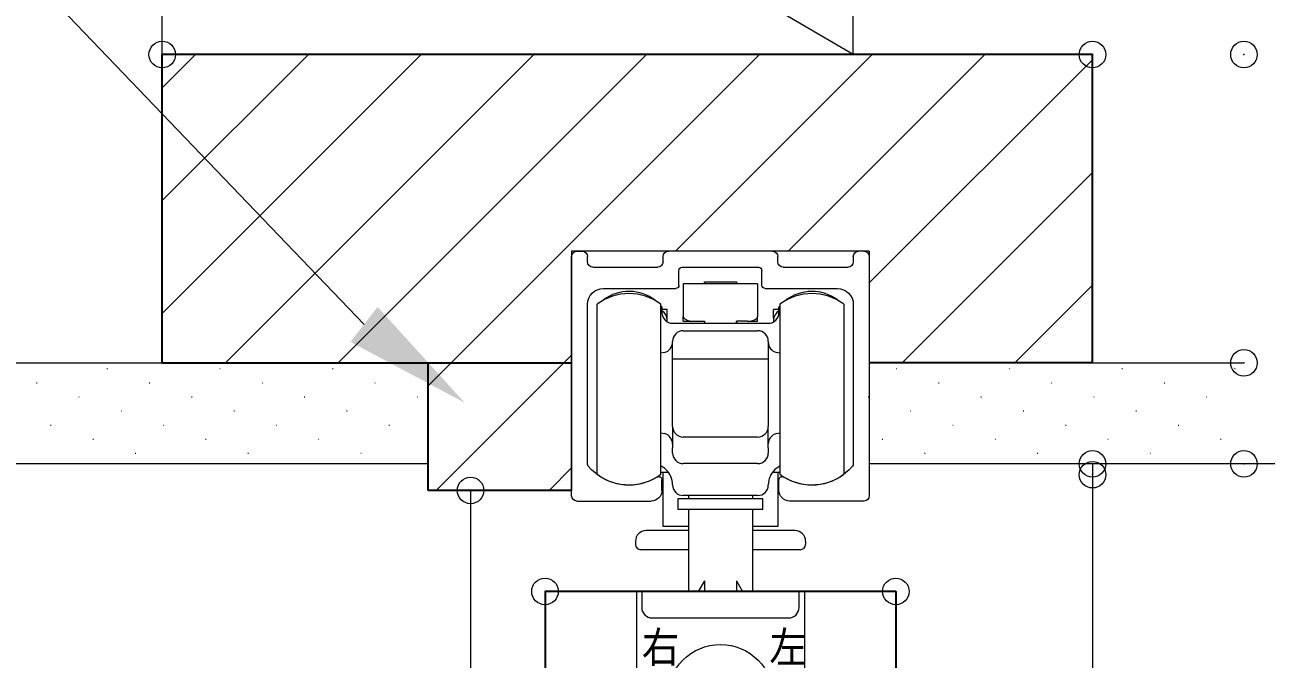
# Model space of a CAD drawing. Units: millimetres, scale not verified. Extents: x -1306 to 1306, y -607 to 607.
# Drawn here: x -622.6 to -505.8, y 393.8 to 453.5 of the extents above; entities that cross this region are included whole.
import ezdxf
from ezdxf.enums import TextEntityAlignment as Align

# ---------------------------------------------------------------- set-up
doc = ezdxf.new("R2010")
doc.units = ezdxf.units.MM
doc.header["$LTSCALE"] = 5
doc.header["$PDMODE"] = 32
doc.header["$PDSIZE"] = 2.5
for name, color, linetype, lineweight in [('0-1_線(黄)', 2, 'Continuous', 15), ('0-D_線(白)', 7, 'Continuous', 30), ('1-0_線(水)', 4, 'Continuous', 9), ('1-1_寸法線', 3, 'Continuous', 13), ('1-2_ハッチング', 6, 'Continuous', 9), ('1-4_DEFPOINTS', 7, 'Continuous', 5)]:
    doc.layers.add(name, color=color, linetype=linetype, lineweight=lineweight)
doc.styles.add('ＭＳ ゴシック', font='')
doc.styles.get('ＭＳ ゴシック').set_extended_font_data('MS Gothic')

# ---------------------------------------------------------------- blocks, each defined once
blk = doc.blocks.new('引戸レール')
at = {"layer": '1-0_線(水)'}
for p, q in [((4190.2, 6148.09), (4192.7, 6148.09)), ((4233.2, 6148.09), (4282.2, 6148.09)), ((4325.2, 6148.09), (4322.7, 6148.09)), ((4187.7, 6145.59), (4187.7, 6033.09)), ((4195.2, 6145.59), (4195.2, 6143.09)), ((4230.7, 6143.09), (4230.7, 6145.59)), ((4284.7, 6143.09), (4284.7, 6145.59)), ((4320.2, 6143.09), (4320.2, 6145.59)), ((4327.7, 6033.09), (4327.7, 6145.59)), ((4228.2, 6140.59), (4197.7, 6140.59)), ((4238.2, 6132.09), (4238.2, 6139.09)), ((4275.7, 6140.59), (4239.7, 6140.59)), ((4277.2, 6132.09), (4277.2, 6139.09)), ((4317.7, 6140.59), (4287.2, 6140.59)), ((4236.7, 6130.59), (4202.7, 6130.59)), ((4312.7, 6130.59), (4278.7, 6130.59)), ((4195.2, 6123.09), (4195.2, 6047.98)), ((4320.2, 6047.98), (4320.2, 6123.09)), ((4230.2, 6035.59), (4230.2, 6040.59)), ((4285.2, 6035.59), (4285.2, 6040.59)), ((4190.2, 6030.59), (4225.2, 6030.59)), ((4325.2, 6030.59), (4290.2, 6030.59))]:
    blk.add_line(p, q, dxfattribs=at)
for centre, radius, start, end in [((4190.2, 6145.59), 2.5, 90, 180), ((4192.7, 6145.59), 2.5, 360, 90), ((4233.2, 6145.59), 2.5, 90, 180), ((4282.2, 6145.59), 2.5, 0, 90), ((4322.7, 6145.59), 2.5, 90, 180), ((4325.2, 6145.59), 2.5, 0, 90), ((4197.7, 6143.09), 2.5, 180, 270), ((4228.2, 6143.09), 2.5, 270, 0), ((4287.2, 6143.09), 2.5, 180, 270), ((4317.7, 6143.09), 2.5, 270, 360), ((4239.7, 6139.09), 1.5, 90, 180), ((4275.7, 6139.09), 1.5, 0, 90), ((4202.7, 6123.09), 7.5, 90, 180), ((4236.7, 6132.09), 1.5, 270, 0), ((4278.7, 6132.09), 1.5, 180, 270), ((4312.7, 6123.09), 7.5, 0, 90), ((4196.7, 6047.98), 1.5, 180, 220.00775), ((4214.7, 6063.09), 25, 220.00775, 301.89079), ((4300.7, 6063.09), 25, 238.10921, 319.99225), ((4318.7, 6047.98), 1.5, 319.99225, 0), ((4228.7, 6040.59), 1.5, 0, 121.89079), ((4286.7, 6040.59), 1.5, 58.10921, 180), ((4190.2, 6033.09), 2.5, 180, 270), ((4225.2, 6035.59), 5, 270, 0), ((4290.2, 6035.59), 5, 180, 270), ((4325.2, 6033.09), 2.5, 270, 0)]:
    blk.add_arc(centre, radius, start, end, dxfattribs=at)
blk = doc.blocks.new('FCX292')
at = {"layer": '1-0_線(水)'}
for p, q in [((-300403.33, 15151.66), (-300403.33, 15136.41)), ((-300368.33, 15151.66), (-300403.33, 15151.66)), ((-300393.33, 15152.66), (-300378.33, 15152.66)), ((-300393.33, 15151.66), (-300393.33, 15152.66)), ((-300378.33, 15152.66), (-300378.33, 15151.66)), ((-300368.33, 15151.66), (-300368.33, 15136.41)), ((-300443.83, 15062.16), (-300443.83, 15142.16)), ((-300413.83, 15062.16), (-300413.83, 15142.16)), ((-300413.33, 15140.85), (-300413.33, 15140.66)), ((-300413.33, 15140.66), (-300413.33, 15138.16)), ((-300410.83, 15139.67), (-300413.33, 15139.67)), ((-300410.83, 15135.66), (-300410.83, 15139.66)), ((-300358.33, 15139.67), (-300360.83, 15139.67)), ((-300360.83, 15135.66), (-300360.83, 15139.66)), ((-300357.83, 15142.16), (-300357.83, 15062.16)), ((-300327.83, 15142.16), (-300327.83, 15138.67)), ((-300327.83, 15138.67), (-300327.83, 15062.16)), ((-300410.83, 15134.16), (-300410.83, 15135.66)), ((-300408.33, 15133.16), (-300363.33, 15133.16)), ((-300403.33, 15134.16), (-300403.33, 15136.41)), ((-300403.33, 15134.16), (-300398.33, 15134.16)), ((-300398.33, 15134.16), (-300393.33, 15134.16)), ((-300393.33, 15134.16), (-300393.33, 15133.16)), ((-300373.33, 15134.16), (-300378.33, 15134.16)), ((-300373.33, 15134.16), (-300368.33, 15134.16)), ((-300368.33, 15134.16), (-300368.33, 15136.41)), ((-300360.83, 15135.66), (-300360.83, 15134.16)), ((-300403.33, 15129.66), (-300368.33, 15129.66)), ((-300408.33, 15084.66), (-300408.33, 15124.66)), ((-300363.33, 15124.66), (-300363.33, 15084.66)), ((-300412.17, 15119.46), (-300413.83, 15119.07)), ((-300363.33, 15116.23), (-300408.33, 15116.23)), ((-300357.83, 15119.07), (-300359.49, 15119.46)), ((-300413.83, 15081.69), (-300412.17, 15081.29)), ((-300408.33, 15084.66), (-300408.33, 15074.66)), ((-300368.33, 15079.66), (-300403.33, 15079.66)), ((-300363.33, 15074.66), (-300363.33, 15084.66)), ((-300359.49, 15081.29), (-300357.83, 15081.69)), ((-300408.33, 15072.16), (-300408.33, 15074.66)), ((-300363.33, 15074.66), (-300363.33, 15072.16)), ((-300413.83, 15063.16), (-300410.33, 15063.16)), ((-300412.83, 15037.66), (-300412.83, 15063.16)), ((-300368.33, 15067.16), (-300403.33, 15067.16)), ((-300361.33, 15063.16), (-300357.83, 15063.16)), ((-300358.83, 15063.16), (-300358.83, 15037.66)), ((-300405.83, 15050.66), (-300405.83, 15045.66)), ((-300368.33, 15052.16), (-300403.33, 15052.16)), ((-300400.83, 15052.16), (-300400.83, 15050.66)), ((-300370.83, 15052.16), (-300370.83, 15050.66)), ((-300365.83, 15045.66), (-300405.83, 15045.66)), ((-300400.83, 15045.66), (-300400.83, 15007.06)), ((-300370.83, 15045.66), (-300370.83, 15007.06)), ((-300400.83, 15035.66), (-300420.8, 15035.66)), ((-300400.83, 15037.66), (-300412.83, 15037.66)), ((-300358.83, 15037.66), (-300370.83, 15037.66)), ((-300350.8, 15035.66), (-300370.83, 15035.66)), ((-300425.8, 15030.66), (-300425.8, 15029.16)), ((-300345.8, 15030.66), (-300345.8, 15029.16)), ((-300400.83, 15026.66), (-300423.3, 15026.66)), ((-300348.3, 15026.66), (-300370.83, 15026.66)), ((-300393.33, 15012.06), (-300396.26, 15007.06)), ((-300393.33, 15012.06), (-300393.33, 15007.06)), ((-300378.33, 15012.06), (-300378.33, 15007.06)), ((-300378.33, 15012.06), (-300375.41, 15007.06)), ((-300425.33, 15007.06), (-300425.33, 14832.56)), ((-300346.33, 15007.06), (-300425.33, 15007.06)), ((-300422.83, 15007.06), (-300422.83, 14999.56)), ((-300348.83, 14999.56), (-300348.83, 15007.06)), ((-300346.33, 15007.06), (-300346.33, 14832.56)), ((-300417.83, 14994.56), (-300353.83, 14994.56))]:
    blk.add_line(p, q, dxfattribs=at)
for points in [[(-300358.33, 15138.16), (-300358.33, 15140.66), (-300358.33, 15140.76)], [(-300378.33, 15133.66), (-300378.33, 15134.16), (-300378.33, 15133.16)], [(-300357.83, 15066.06), (-300358.26, 15065.86), (-300360.2, 15064.43)], [(-300365.83, 15045.66), (-300365.83, 15050.66), (-300405.83, 15050.66)]]:
    blk.add_lwpolyline(points, dxfattribs=at)
blk.add_circle((-300385.83, 14957.06), 25, dxfattribs=at)
for centre, radius, start, end in [((-300428.83, 15122.16), 25, 53.1301, 126.8699), ((-300428.8, 15128.16), 20, 51.60456, 126.8699), ((-300342.83, 15122.16), 25, 53.1301, 126.8699), ((-300342.8, 15128.16), 20, 53.13432, 127.69911), ((-300428.8, 15128.16), 20, 39.35896, 41.56633), ((-300415.83, 15134.66), 5, 0, 60), ((-300408.33, 15138.16), 5, 180, 270), ((-300363.33, 15138.16), 5, 270, 0), ((-300355.83, 15134.66), 5, 120, 180), ((-300342.8, 15128.16), 20, 138.74759, 140.9696), ((-300403.33, 15124.66), 5, 90, 180), ((-300368.33, 15124.66), 5, 0, 90), ((-300413.33, 15124.33), 5, 283.3925, 0), ((-300358.33, 15124.33), 5, 180, 256.6075), ((-300413.33, 15076.43), 5, 0, 76.6075), ((-300403.33, 15084.66), 5, 180, 270), ((-300368.33, 15084.66), 5, 270, 0), ((-300358.33, 15076.43), 5, 103.3925, 180), ((-300403.33, 15072.16), 5, 180, 270), ((-300368.33, 15072.16), 5, 270, 0), ((-300428.83, 15082.16), 25, 233.1301, 306.8699), ((-300417.17, 15058.59), 8.17, 45.70865, 65.88491), ((-300418.33, 15057.16), 10, 0, 46.63452), ((-300353.33, 15057.16), 10, 133.36548, 180), ((-300342.83, 15082.16), 25, 233.1301, 306.8699), ((-300403.33, 15057.16), 5, 180, 270), ((-300368.33, 15057.16), 5, 270, 0), ((-300420.8, 15030.66), 5, 90, 180), ((-300350.8, 15030.66), 5, 0, 90), ((-300423.3, 15029.16), 2.5, 180, 270), ((-300348.3, 15029.16), 2.5, 270, 0), ((-300417.83, 14999.56), 5, 180, 270), ((-300353.83, 14999.56), 5, 270, 0)]:
    blk.add_arc(centre, radius, start, end, dxfattribs=at)
for centre, start_param, end_param in [((-300398.33, 15136.41), 6.283185, 7.853982), ((-300373.33, 15136.41), 1.570796, 3.141593)]:
    blk.add_ellipse(centre, major_axis=(-5, 0), ratio=0.449438, start_param=start_param, end_param=end_param, dxfattribs=at)
at = {"layer": '1-0_線(水)', "style": 'ＭＳ ゴシック', "width": 0.9}
for s, p in [('右', (-300422.83, 14969.29)), ('左', (-300362.83, 14969.29))]:
    blk.add_text(s, height=14.44, dxfattribs=at).set_placement(p, align=Align.BOTTOM_LEFT)

msp = doc.modelspace()

# ---------------------------------------------------------------- linework, layer by layer
at = {"layer": '0-1_線(黄)'}
for p, q in [((-609.67, 450.687), (-609.67, 488.687)), ((-544.67, 450.687), (-609.67, 488.687)), ((-544.67, 450.687), (-544.67, 488.687)), ((-640.342, 421.687), (-609.67, 421.687)), ((-522.17, 421.687), (-507.926, 421.687)), ((-584.67, 412.187), (-1236.55, 412.187)), ((-412.986, 412.187), (-543.17, 412.187))]:
    msp.add_line(p, q, dxfattribs=at)
at = {"layer": '0-D_線(白)'}
for p, q in [((-522.17, 450.687), (-609.67, 450.687)), ((-609.67, 421.687), (-609.67, 450.687)), ((-522.17, 421.687), (-522.17, 450.687)), ((-609.67, 421.687), (-584.67, 421.687)), ((-584.67, 409.687), (-584.67, 421.687)), ((-584.67, 421.687), (-571.17, 421.687)), ((-522.17, 421.687), (-543.17, 421.687)), ((-571.17, 409.687), (-584.67, 409.687)), ((-540.67, 400.187), (-573.67, 400.187)), ((-573.67, 400.187), (-573.67, 287.439)), ((-540.67, 400.187), (-540.669, 287.439))]:
    msp.add_line(p, q, dxfattribs=at)
at = {"layer": '1-0_線(水)'}
for p, q in [((-522.17, 412.187), (-522.17, 177.111)), ((-580.67, 409.687), (-580.67, 177.111))]:
    msp.add_line(p, q, dxfattribs=at)
at = {"layer": '1-1_寸法線'}
for p, q in [((-543.17, 432.187), (-543.17, 412.187)), ((-522.17, 404.187), (-522.17, 248.562)), ((-522.17, 403.167), (-522.17, 308.187)), ((-580.67, 401.687), (-580.67, 308.187)), ((-580.67, 401.687), (-580.67, 308.187))]:
    msp.add_line(p, q, dxfattribs=at)
for points in [[(-757.542, 461.952), (-625.813, 461.952), (-590.694, 425.302)], [(-543.17, 432.187), (-571.17, 432.187), (-571.17, 409.687)]]:
    msp.add_lwpolyline(points, dxfattribs=at)
msp.add_solid([(-581.222, 417.935), (-591.973, 423.657), (-589.415, 426.947)], dxfattribs=at)
at = {"layer": '1-2_ハッチング'}
for p, q in [((-609.67, 447.555), (-606.537, 450.687)), ((-609.67, 436.948), (-595.931, 450.687)), ((-609.67, 426.342), (-585.324, 450.687)), ((-603.718, 421.687), (-574.718, 450.687)), ((-593.111, 421.687), (-564.111, 450.687)), ((-582.504, 421.687), (-553.504, 450.687)), ((-561.398, 432.187), (-542.898, 450.687)), ((-550.791, 432.187), (-532.291, 450.687)), ((-543.17, 429.202), (-522.17, 450.202)), ((-540.078, 421.687), (-522.17, 439.596)), ((-529.471, 421.687), (-522.17, 428.989)), ((-584.67, 419.522), (-582.504, 421.687)), ((-583.898, 409.687), (-571.898, 421.687)), ((-571.898, 421.687), (-571.17, 422.415)), ((-614.871, 421.141), (-614.821, 421.141)), ((-604.264, 421.141), (-604.214, 421.141)), ((-593.657, 421.141), (-593.607, 421.141)), ((-540.624, 421.141), (-540.574, 421.141)), ((-530.018, 421.141), (-529.968, 421.141)), ((-519.411, 421.141), (-519.361, 421.141)), ((-508.805, 421.141), (-508.755, 421.141)), ((-621.5, 419.815), (-621.45, 419.815)), ((-610.893, 419.815), (-610.843, 419.815)), ((-600.287, 419.815), (-600.237, 419.815)), ((-589.68, 419.815), (-589.63, 419.815)), ((-536.647, 419.815), (-536.597, 419.815)), ((-526.04, 419.815), (-525.99, 419.815)), ((-515.434, 419.815), (-515.384, 419.815)), ((-617.522, 418.489), (-617.472, 418.489)), ((-606.916, 418.489), (-606.866, 418.489)), ((-596.309, 418.489), (-596.259, 418.489)), ((-585.702, 418.489), (-585.652, 418.489)), ((-543.276, 418.489), (-543.226, 418.489)), ((-532.669, 418.489), (-532.619, 418.489)), ((-522.063, 418.489), (-522.013, 418.489)), ((-511.456, 418.489), (-511.406, 418.489)), ((-613.545, 417.164), (-613.495, 417.164)), ((-602.938, 417.164), (-602.888, 417.164)), ((-592.332, 417.164), (-592.282, 417.164)), ((-539.299, 417.164), (-539.249, 417.164)), ((-528.692, 417.164), (-528.642, 417.164)), ((-518.085, 417.164), (-518.035, 417.164)), ((-620.174, 415.838), (-620.124, 415.838)), ((-609.567, 415.838), (-609.517, 415.838)), ((-598.961, 415.838), (-598.911, 415.838)), ((-588.354, 415.838), (-588.304, 415.838)), ((-535.321, 415.838), (-535.271, 415.838)), ((-524.715, 415.838), (-524.665, 415.838)), ((-514.108, 415.838), (-514.058, 415.838)), ((-616.196, 414.512), (-616.146, 414.512)), ((-605.59, 414.512), (-605.54, 414.512)), ((-594.983, 414.512), (-594.933, 414.512)), ((-541.95, 414.512), (-541.9, 414.512)), ((-531.344, 414.512), (-531.294, 414.512)), ((-520.737, 414.512), (-520.687, 414.512)), ((-510.13, 414.512), (-510.08, 414.512)), ((-612.219, 413.186), (-612.169, 413.186)), ((-601.612, 413.186), (-601.562, 413.186)), ((-591.006, 413.186), (-590.956, 413.186)), ((-537.973, 413.186), (-537.923, 413.186)), ((-527.366, 413.186), (-527.316, 413.186)), ((-516.76, 413.186), (-516.71, 413.186)), ((-573.291, 409.687), (-571.17, 411.809))]:
    msp.add_line(p, q, dxfattribs=at)
at = {"layer": '1-4_DEFPOINTS'}
for p in [(-609.67, 450.687), (-522.17, 450.687), (-507.926, 450.687), (-507.926, 421.687), (-522.17, 412.187), (-507.926, 412.187), (-522.17, 411.167), (-580.67, 409.687), (-573.67, 400.187), (-540.67, 400.187)]:
    msp.add_point(p, dxfattribs=at)

# ---------------------------------------------------------------- block references
at = {"layer": '1-0_線(水)', "yscale": 0.2}
for name, p, xscale in [('引戸レール', (294.37, -797.43), -0.2), ('FCX292', (59519.997, -2601.225), 0.2)]:
    msp.add_blockref(name, p, dxfattribs=dict(at, xscale=xscale))

doc.saveas('drawing.dxf')
